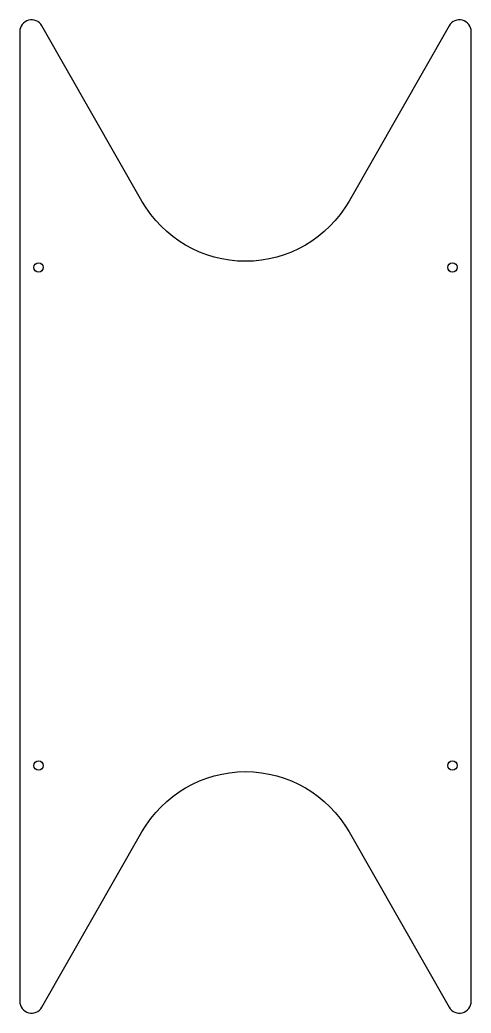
# Model space of a CAD drawing. Header units: inches. Extents: x -3.8 to 3.8, y -14.6 to 2.
import ezdxf

# ---------------------------------------------------------------- set-up
doc = ezdxf.new("R2010")
doc.units = ezdxf.units.IN
doc.header["$MEASUREMENT"] = 0

msp = doc.modelspace()

# ---------------------------------------------------------------- linework, layer by layer
msp.add_lwpolyline([(-3.78, -14.386, 0.769172), (-3.412, -14.484), (-1.735, -11.548, -0.580449), (1.735, -11.548), (3.412, -14.484, 0.769172), (3.78, -14.386), (3.78, 1.847, 0.769172), (3.412, 1.945), (1.735, -0.991, -0.580449), (-1.735, -0.991), (-3.412, 1.945, 0.769172), (-3.78, 1.847)], format="xyb", close=True)
for centre in [(-3.465, -2.101), (3.465, -2.101), (-3.465, -10.438), (3.465, -10.438)]:
    msp.add_circle(centre, 0.0787)

doc.saveas('drawing.dxf')
